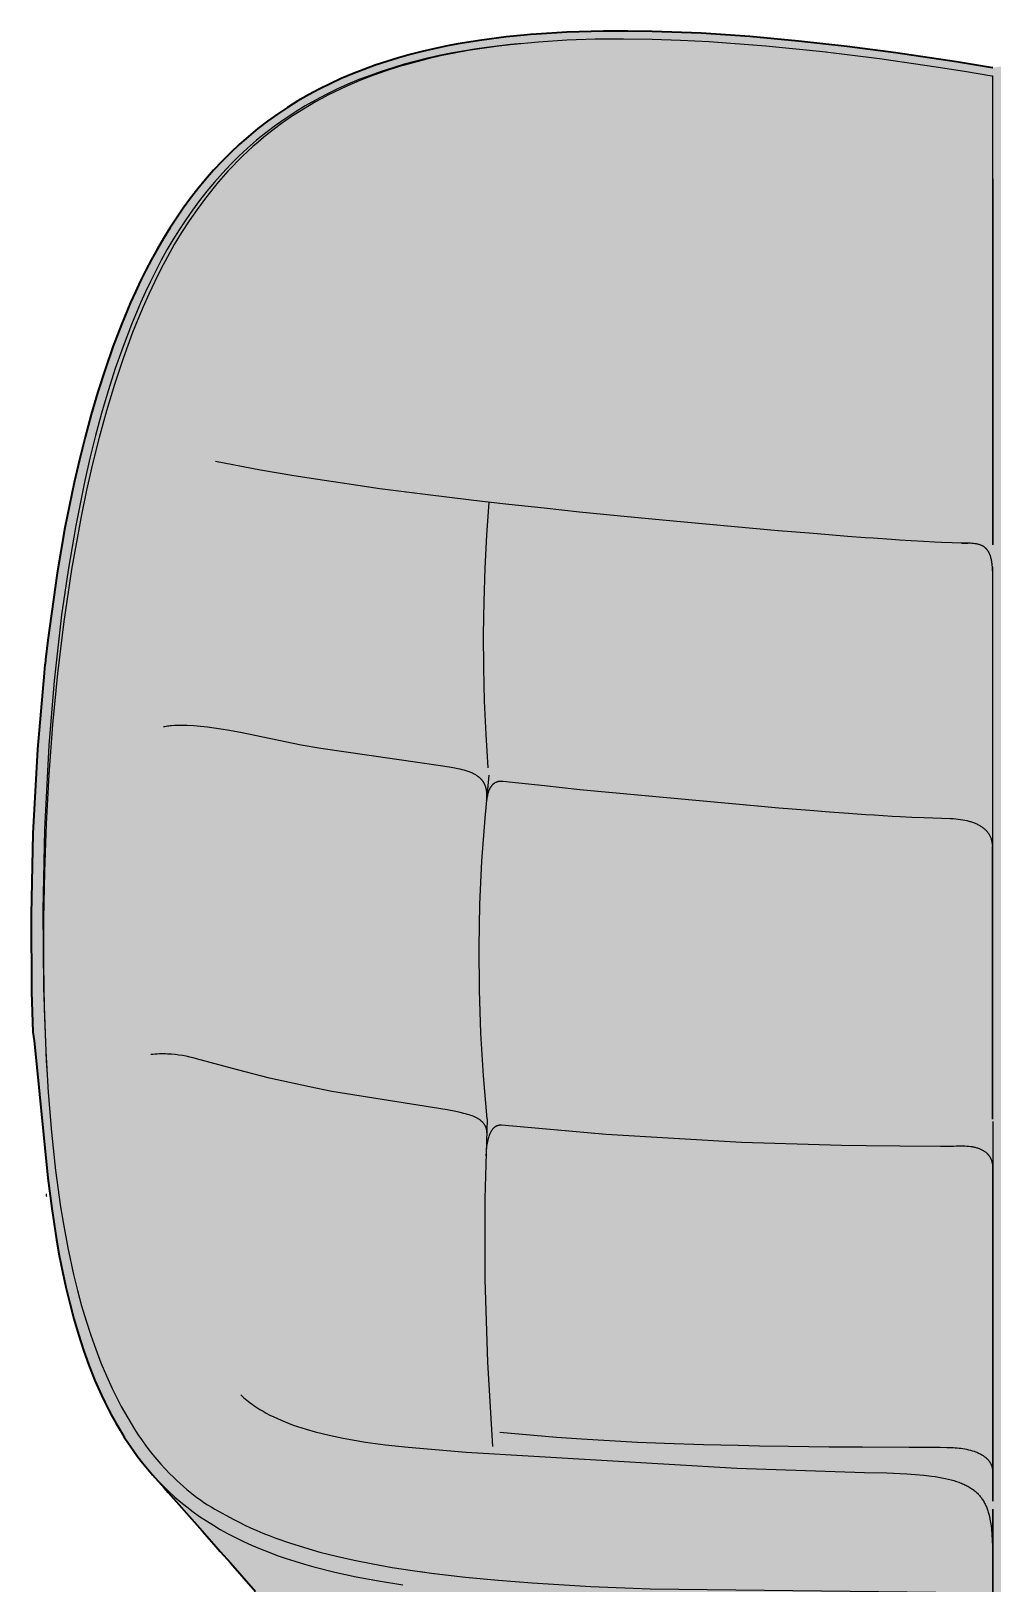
# Model space of a CAD drawing. Header units: millimetres. Extents: x -30 to 1965, y -1345 to 1063.
# Drawn here: x -28 to 407, y 357 to 1059 of the extents above; entities that cross this region are included whole.
import ezdxf

# ---------------------------------------------------------------- set-up
doc = ezdxf.new("R2010")
doc.units = ezdxf.units.MM
doc.layers.add('Blocks', color=7, linetype='Continuous')
doc.layers.add('Blocks$Fill', color=7, linetype='Continuous', true_color=0xffffff)
doc.layers.add('Blocks$Inner', color=7, linetype='Continuous', lineweight=25, true_color=0x007f00)
doc.layers.add('Blocks$Outline', color=7, linetype='Continuous', lineweight=35, true_color=0xff3f3f)

# ---------------------------------------------------------------- blocks, each defined once
blk = doc.blocks.new('Uchiwa Quilted Lounge Chair Front')
at = {"layer": 'Blocks$Fill'}
blk.add_hatch(color=256, dxfattribs=at).paths.add_polyline_path([(159.6, 1.14), (160.38, 0.87), (160.76, 0.75), (161.19, 0.62), (161.91, 0.43), (162.63, 0.26), (163.36, 0.12), (164.09, 0), (164.65, -0.07), (165.21, -0.13), (165.78, -0.18), (166.34, -0.21), (166.72, -0.22), (167.1, -0.22), (167.6, -0.22), (168.1, -0.2), (168.6, -0.17), (169.1, -0.13), (169.6, -0.07), (170.1, 0), (170.59, 0.08), (171.08, 0.18), (171.43, 0.26), (171.78, 0.34), (172.12, 0.43), (172.46, 0.53), (172.8, 0.64), (173.14, 0.75), (173.48, 0.87), (173.81, 1), (174.14, 1.13), (174.48, 1.28), (174.8, 1.43), (175.13, 1.59), (175.45, 1.75), (175.77, 1.93), (176.08, 2.11), (176.39, 2.29), (176.67, 2.47), (176.94, 2.65), (177.21, 2.84), (177.48, 3.03), (177.76, 3.25), (178.04, 3.47), (178.31, 3.7), (178.58, 3.93), (178.85, 4.17), (179.1, 4.42), (179.36, 4.67), (179.6, 4.93), (179.84, 5.2), (180.08, 5.47), (180.31, 5.75), (180.53, 6.03), (180.74, 6.31), (180.95, 6.6), (181.15, 6.9), (181.34, 7.19), (181.55, 7.52), (181.74, 7.86), (181.93, 8.19), (182.1, 8.54), (182.27, 8.89), (182.43, 9.24), (182.58, 9.6), (182.72, 9.96), (182.86, 10.32), (182.98, 10.69), (183.1, 11.06), (183.2, 11.44), (183.29, 11.81), (183.38, 12.19), (183.46, 12.57), (183.52, 12.95), (211.16, 184.49), (602.88, 184.49), (630.59, 12.57), (630.66, 12.19), (630.75, 11.81), (630.84, 11.44), (630.95, 11.06), (631.06, 10.69), (631.19, 10.32), (631.32, 9.96), (631.46, 9.6), (631.61, 9.24), (631.77, 8.89), (631.94, 8.54), (632.12, 8.19), (632.3, 7.86), (632.5, 7.52), (632.7, 7.19), (632.89, 6.9), (633.09, 6.6), (633.3, 6.31), (633.51, 6.03), (633.74, 5.75), (633.96, 5.47), (634.2, 5.2), (634.44, 4.93), (634.69, 4.67), (634.94, 4.42), (635.2, 4.17), (635.46, 3.93), (635.73, 3.7), (636, 3.47), (636.28, 3.25), (636.56, 3.03), (636.83, 2.84), (637.1, 2.65), (637.37, 2.47), (637.65, 2.29), (637.96, 2.11), (638.27, 1.93), (638.59, 1.75), (638.91, 1.59), (639.24, 1.43), (639.57, 1.28), (639.9, 1.13), (640.23, 1), (640.57, 0.87), (640.9, 0.75), (641.24, 0.64), (641.58, 0.53), (641.92, 0.43), (642.27, 0.34), (642.61, 0.26), (642.96, 0.18), (643.45, 0.08), (643.94, 0), (644.44, -0.07), (644.94, -0.13), (645.44, -0.17), (645.94, -0.2), (646.44, -0.22), (646.94, -0.22), (647.32, -0.22), (647.7, -0.21), (648.26, -0.18), (648.83, -0.13), (649.39, -0.07), (649.95, 0), (650.69, 0.12), (651.41, 0.26), (652.14, 0.43), (652.85, 0.62), (653.28, 0.75), (653.66, 0.87), (654.05, 1), (654.44, 1.14), (655.73, 1.38), (656.25, 1.49), (656.76, 1.61), (657.27, 1.74), (657.84, 1.9), (658.41, 2.07), (658.97, 2.26), (659.53, 2.47), (660.07, 2.69), (660.6, 2.92), (661.12, 3.18), (661.63, 3.45), (661.91, 3.61), (662.19, 3.78), (662.47, 3.95), (662.75, 4.13), (663.02, 4.31), (663.28, 4.5), (663.54, 4.69), (663.8, 4.89), (664.2, 5.22), (664.58, 5.55), (664.95, 5.9), (665.31, 6.26), (665.66, 6.64), (666, 7.02), (666.32, 7.42), (666.63, 7.82), (666.86, 8.14), (667.08, 8.46), (667.29, 8.8), (667.49, 9.13), (667.69, 9.48), (667.88, 9.82), (668.05, 10.18), (668.22, 10.54), (668.38, 10.9), (668.53, 11.26), (668.67, 11.63), (668.8, 12.01), (668.92, 12.38), (669.03, 12.76), (669.13, 13.14), (669.22, 13.52), (669.29, 13.87), (669.36, 14.23), (669.41, 14.58), (669.46, 14.94), (669.5, 15.3), (669.53, 15.66), (669.55, 16.02), (669.57, 16.38), (669.57, 16.74), (669.57, 17.1), (669.56, 17.46), (669.54, 17.82), (669.51, 18.18), (669.47, 18.54), (669.42, 18.9), (669.37, 19.25), (631.63, 245.97), (636.1, 248.39), (638.58, 249.83), (641.73, 251.78), (645.48, 254.25), (649.08, 256.81), (650.83, 258.12), (652.54, 259.45), (654.21, 260.8), (655.85, 262.17), (657.45, 263.56), (660.54, 266.38), (662.02, 267.82), (673.4, 279.28), (697.81, 305.58), (787.25, 406.43), (791.81, 411.86), (793.98, 414.67), (796.07, 417.54), (798.09, 420.48), (800.05, 423.47), (801.93, 426.51), (803.74, 429.6), (805.49, 432.75), (807.17, 435.94), (808.79, 439.17), (810.35, 442.44), (811.85, 445.75), (813.28, 449.1), (815.99, 455.9), (818.47, 462.81), (820.75, 469.81), (822.83, 476.89), (824.72, 484.02), (826.45, 491.18), (828, 498.35), (829.41, 505.52), (830.68, 512.66), (832.85, 526.77), (834.6, 540.53), (840.84, 602.63), (841.45, 606.57), (841.99, 624.75), (842.22, 659.7), (841.38, 696.34), (839.32, 734.47), (836.32, 768.86), (835.5, 776.34), (830.39, 814.17), (826.88, 834.57), (822.69, 855.07), (820.32, 865.35), (817.75, 875.61), (814.98, 885.87), (811.97, 896.1), (808.7, 906.3), (805.16, 916.44), (801.32, 926.51), (797.15, 936.48), (794.93, 941.42), (792.61, 946.33), (790.19, 951.19), (787.67, 956.01), (785.04, 960.78), (782.3, 965.5), (779.44, 970.14), (776.46, 974.72), (773.36, 979.23), (770.13, 983.65), (766.76, 987.98), (763.27, 992.21), (759.65, 996.34), (755.9, 1000.35), (752.01, 1004.25), (748, 1008.01), (743.86, 1011.65), (739.6, 1015.14), (735.22, 1018.5), (730.74, 1021.7), (726.15, 1024.76), (721.46, 1027.67), (716.68, 1030.42), (711.81, 1033.02), (706.86, 1035.47), (701.85, 1037.78), (696.77, 1039.94), (691.63, 1041.95), (686.44, 1043.83), (681.21, 1045.57), (675.93, 1047.18), (670.61, 1048.67), (665.27, 1050.03), (659.89, 1051.28), (654.48, 1052.41), (649.06, 1053.44), (638.17, 1055.2), (627.24, 1056.61), (616.26, 1057.69), (613.51, 1057.91), (599.74, 1058.75), (583.18, 1059.24), (572.14, 1059.28), (561.09, 1059.12), (538.99, 1058.27), (516.91, 1056.78), (494.86, 1054.77), (472.85, 1052.3), (428.92, 1046.21), (407.14, 1042.71), (407.02, 1042.72), (406.91, 1042.71), (341.19, 1052.3), (319.18, 1054.77), (297.13, 1056.78), (275.05, 1058.27), (252.96, 1059.12), (241.9, 1059.28), (230.86, 1059.24), (214.3, 1058.75), (200.53, 1057.91), (195.03, 1057.45), (186.8, 1056.61), (175.87, 1055.2), (164.98, 1053.44), (159.56, 1052.41), (154.15, 1051.28), (148.77, 1050.03), (143.43, 1048.67), (138.11, 1047.18), (132.84, 1045.57), (127.6, 1043.83), (122.41, 1041.95), (117.27, 1039.94), (112.19, 1037.78), (107.18, 1035.47), (102.23, 1033.02), (97.37, 1030.42), (92.59, 1027.67), (87.9, 1024.76), (83.3, 1021.7), (78.82, 1018.5), (74.44, 1015.14), (70.18, 1011.65), (66.04, 1008.01), (62.03, 1004.25), (58.15, 1000.35), (54.39, 996.34), (50.77, 992.21), (47.28, 987.98), (43.92, 983.65), (40.69, 979.23), (37.58, 974.72), (34.6, 970.14), (31.74, 965.5), (29, 960.78), (26.37, 956.01), (23.85, 951.19), (21.43, 946.33), (19.12, 941.42), (16.89, 936.48), (12.72, 926.51), (8.88, 916.44), (5.34, 906.3), (2.07, 896.1), (-0.93, 885.87), (-3.71, 875.61), (-6.28, 865.35), (-8.65, 855.07), (-12.84, 834.57), (-16.34, 814.17), (-20.56, 783.86), (-22.28, 768.86), (-25.28, 734.47), (-27.34, 696.34), (-28.17, 659.7), (-27.95, 624.75), (-27.41, 606.57), (-26.8, 602.63), (-26.24, 598.34), (-18.81, 526.77), (-16.64, 512.66), (-15.37, 505.52), (-13.96, 498.35), (-12.4, 491.18), (-10.68, 484.02), (-8.79, 476.89), (-6.71, 469.81), (-4.43, 462.81), (-1.95, 455.9), (0.76, 449.1), (2.2, 445.75), (3.69, 442.44), (5.25, 439.17), (6.87, 435.94), (8.55, 432.75), (10.3, 429.6), (12.11, 426.51), (14, 423.47), (15.95, 420.48), (17.97, 417.54), (20.06, 414.67), (22.23, 411.86), (24.47, 409.11), (26.79, 406.43), (133.24, 287.08), (144.52, 275.29), (153.51, 266.38), (156.59, 263.56), (158.19, 262.17), (159.83, 260.8), (161.5, 259.45), (163.21, 258.12), (164.96, 256.81), (168.56, 254.25), (172.31, 251.78), (175.47, 249.83), (177.94, 248.39), (180.48, 246.99), (182.42, 245.97), (144.62, 18.9), (144.57, 18.54), (144.53, 18.18), (144.5, 17.82), (144.48, 17.46), (144.47, 17.1), (144.47, 16.74), (144.47, 16.38), (144.49, 16.02), (144.51, 15.66), (144.54, 15.3), (144.58, 14.94), (144.63, 14.58), (144.69, 14.23), (144.75, 13.87), (144.82, 13.52), (144.91, 13.14), (145.01, 12.76), (145.12, 12.38), (145.24, 12.01), (145.37, 11.63), (145.51, 11.26), (145.66, 10.9), (145.82, 10.54), (145.99, 10.18), (146.17, 9.82), (146.35, 9.48), (146.55, 9.13), (146.75, 8.8), (146.96, 8.46), (147.18, 8.14), (147.41, 7.82), (147.72, 7.42), (148.04, 7.02), (148.38, 6.64), (148.73, 6.26), (149.09, 5.9), (149.46, 5.55), (149.85, 5.22), (150.24, 4.89), (150.5, 4.69), (150.76, 4.5), (151.03, 4.31), (151.3, 4.13), (151.57, 3.95), (151.85, 3.78), (152.13, 3.61), (152.41, 3.45), (152.93, 3.18), (153.45, 2.92), (153.98, 2.69), (154.51, 2.47), (155.07, 2.26), (155.63, 2.07), (156.2, 1.9), (156.77, 1.74), (157.28, 1.61), (157.79, 1.49), (158.31, 1.38), (158.83, 1.27)], flags=0)
at = {"layer": 'Blocks$Inner'}
for points in [[(407.14, 1042.71), (407.08, 1042.71), (407.02, 1042.72), (406.96, 1042.71), (406.91, 1042.71), (396.08, 1044.48), (390.6, 1045.35), (363.18, 1049.43), (341.19, 1052.3), (319.18, 1054.77), (297.13, 1056.78), (275.05, 1058.27), (252.96, 1059.12), (241.9, 1059.28), (230.86, 1059.24), (214.3, 1058.75), (200.53, 1057.91), (197.78, 1057.69), (195.03, 1057.45), (186.8, 1056.61), (175.87, 1055.2), (164.98, 1053.44), (159.56, 1052.41), (154.15, 1051.28), (148.77, 1050.03), (143.43, 1048.67), (138.11, 1047.18), (132.84, 1045.57), (127.6, 1043.83), (122.41, 1041.95), (117.27, 1039.94), (112.19, 1037.78), (107.18, 1035.47), (102.23, 1033.02), (97.37, 1030.42), (92.59, 1027.67), (87.9, 1024.76), (83.3, 1021.7), (78.82, 1018.5), (74.44, 1015.14), (70.18, 1011.65), (66.04, 1008.01), (62.03, 1004.25), (58.15, 1000.35), (54.39, 996.34), (50.77, 992.21), (47.28, 987.98), (43.92, 983.65), (40.69, 979.23), (37.58, 974.72), (34.6, 970.14), (31.74, 965.5), (29, 960.78), (26.37, 956.01), (23.85, 951.19), (21.43, 946.33), (19.12, 941.42), (16.89, 936.48), (12.72, 926.51), (8.88, 916.44), (5.34, 906.3), (2.07, 896.1), (-0.93, 885.87), (-3.71, 875.61), (-6.28, 865.35), (-8.65, 855.07), (-12.84, 834.57), (-16.34, 814.17), (-20.56, 783.86), (-21.6, 775.09), (-21.68, 774.46), (-21.81, 773.21), (-21.88, 772.59), (-22.02, 771.34), (-22.28, 768.86), (-25.28, 734.47), (-27.34, 696.34), (-28.17, 659.7), (-27.95, 624.75), (-27.41, 606.57), (-26.8, 602.63), (-26.24, 598.34), (-20.56, 540.53), (-18.81, 526.77), (-16.64, 512.66), (-15.37, 505.52), (-13.96, 498.35), (-12.4, 491.18), (-10.68, 484.02), (-8.79, 476.89), (-6.71, 469.81), (-4.43, 462.81), (-1.95, 455.9), (0.76, 449.1), (2.2, 445.75), (3.69, 442.44), (5.25, 439.17), (6.87, 435.94), (8.55, 432.75), (10.3, 429.6), (12.11, 426.51), (14, 423.47), (15.95, 420.48), (17.97, 417.54), (20.06, 414.67), (22.23, 411.86), (24.47, 409.11), (26.79, 406.43), (29.21, 403.79), (31.7, 401.23), (34.29, 398.73), (36.95, 396.31), (39.6, 394.04), (42.32, 391.85), (45.19, 389.68), (48.11, 387.6), (51.2, 385.54), (54.35, 383.56), (57.48, 381.7), (60.73, 379.9), (64.29, 378.06), (67.99, 376.26), (71.64, 374.59), (75.24, 373.06), (79.18, 371.49), (83.28, 369.96), (87.32, 368.56), (91.27, 367.28), (95.55, 365.98), (99.85, 364.77), (109.33, 362.37), (118.91, 360.29), (129.07, 358.38), (140.11, 356.61)], [(194.16, 1053.67), (188.73, 1053.15), (177.91, 1051.86), (172.53, 1051.09), (167.16, 1050.22), (161.81, 1049.25), (156.48, 1048.17), (151.18, 1046.99), (145.91, 1045.69), (140.68, 1044.27), (135.48, 1042.72), (130.33, 1041.05), (125.23, 1039.24), (120.17, 1037.3), (115.18, 1035.21), (110.26, 1032.99), (105.4, 1030.61), (100.62, 1028.1), (95.93, 1025.43), (91.32, 1022.62), (86.81, 1019.66), (82.41, 1016.55), (78.11, 1013.3), (73.93, 1009.9), (69.86, 1006.37), (65.91, 1002.72), (62.09, 998.93), (58.4, 995.03), (54.83, 991.01), (51.39, 986.88), (48.07, 982.66), (44.88, 978.34), (41.82, 973.94), (38.88, 969.46), (36.05, 964.9), (33.34, 960.29), (30.74, 955.61), (28.25, 950.88), (25.86, 946.1), (23.57, 941.28), (21.37, 936.42), (17.24, 926.6), (13.45, 916.68), (9.95, 906.67), (6.73, 896.6), (3.75, 886.49), (1.01, 876.34), (-1.52, 866.18), (-3.85, 856.01), (-7.97, 835.7), (-11.43, 815.45), (-14.32, 795.33), (-17.72, 765.49), (-20.14, 736.19), (-22.11, 698.17), (-22.86, 661.58), (-22.56, 626.67), (-21.28, 593.61), (-20.91, 587.27)], [(407.02, 992.38), (407.02, 992.38), (407.03, 992.38), (407.02, 826.93), (407.02, 992.38), (407.02, 992.38), (407.02, 1038.77), (407.02, 1038.8), (406.92, 1038.82), (406.82, 1038.83), (406.62, 1038.87), (394.23, 1040.92), (381.44, 1042.95), (355.8, 1046.66), (330.13, 1049.88), (304.41, 1052.51), (278.65, 1054.43), (265.77, 1055.08), (252.89, 1055.5), (240.01, 1055.67), (227.14, 1055.54), (214.3, 1055.1), (201.48, 1054.3), (188.71, 1053.1), (182.35, 1052.33), (176.01, 1051.45), (169.7, 1050.44), (163.41, 1049.29), (157.15, 1048.01), (150.93, 1046.57), (144.75, 1044.98), (138.62, 1043.22), (132.55, 1041.29), (126.55, 1039.18), (120.62, 1036.88), (114.77, 1034.38), (111.88, 1033.05), (109.01, 1031.68), (106.17, 1030.25), (103.36, 1028.78), (100.57, 1027.25), (97.82, 1025.66), (95.1, 1024.03), (92.4, 1022.34), (89.75, 1020.6), (87.13, 1018.81), (84.54, 1016.96), (82, 1015.07), (79.49, 1013.13), (77.02, 1011.13), (74.59, 1009.09), (72.2, 1007), (69.86, 1004.86), (67.55, 1002.68), (65.29, 1000.45), (63.08, 998.18), (60.91, 995.87), (58.78, 993.52), (56.7, 991.13), (54.66, 988.7), (50.72, 983.74), (46.95, 978.65), (43.36, 973.44), (39.93, 968.12), (36.67, 962.71), (33.56, 957.21), (30.6, 951.64), (27.78, 946.01), (25.1, 940.31), (22.54, 934.57), (20.11, 928.78), (17.79, 922.95), (13.47, 911.21), (9.54, 899.38), (5.96, 887.48), (2.69, 875.55), (-0.29, 863.59), (-3.01, 851.63), (-5.49, 839.68), (-9.79, 815.86), (-13.32, 792.22), (-16.15, 768.83), (-18.39, 745.76), (-20.09, 723.08), (-21.31, 700.83), (-22.11, 679.08), (-22.5, 657.88), (-22.51, 637.26), (-22.17, 617.26), (-21.47, 597.92), (-20.4, 579.26), (-18.96, 561.3), (-17.11, 544.07), (-14.84, 527.59), (-13.55, 519.73), (-11.57, 509.03), (-8.94, 496.95), (-7.17, 489.78), (-5.28, 482.81), (-3.27, 476.05), (-1.14, 469.49), (1.11, 463.15), (3.47, 457.02), (5.95, 451.11), (8.54, 445.41), (11.26, 439.92), (12.66, 437.25), (14.1, 434.64), (15.57, 432.08), (17.07, 429.56), (18.61, 427.1), (20.19, 424.68), (21.81, 422.31), (23.47, 419.99), (25.18, 417.72), (26.93, 415.49), (28.74, 413.31), (30.59, 411.17), (32.5, 409.07), (34.46, 407.02), (36.38, 405.11), (37.82, 403.74), (39.29, 402.4), (40.77, 401.08), (42.28, 399.8), (43.8, 398.55), (45.35, 397.34), (46.9, 396.17), (48.48, 395.03), (50.07, 393.93), (51.68, 392.87), (53.31, 391.84), (54.95, 390.86), (56.61, 389.92), (58.29, 389.02), (59.99, 388.16), (63.54, 386.21), (66.01, 384.94), (68.6, 383.67), (71.21, 382.45), (73.96, 381.23), (76.74, 380.06), (79.66, 378.89), (82.61, 377.76), (88.86, 375.56), (95.51, 373.46), (102.59, 371.45), (110.1, 369.55), (118.06, 367.75), (126.46, 366.08), (135.28, 364.52), (144.51, 363.09), (154.07, 361.78)], [(407.03, 992.38), (407.02, 992.38), (407.02, 1038.77), (407.02, 1038.8), (407.12, 1038.82), (407.23, 1038.83)], [(407.14, 1042.71), (407.08, 1042.71), (407.02, 1042.72), (406.96, 1042.71), (406.91, 1042.71)], [(407.02, 690.87), (407.02, 723.2), (407.02, 813.04), (407.01, 814.37), (406.96, 815.61), (406.89, 816.77), (406.79, 817.85), (406.73, 818.36), (406.66, 818.86), (406.58, 819.34), (406.5, 819.8), (406.41, 820.24), (406.32, 820.66), (406.21, 821.07), (406.1, 821.47), (405.98, 821.84), (405.86, 822.2), (405.73, 822.55), (405.59, 822.88), (405.52, 823.04), (405.45, 823.2), (405.37, 823.35), (405.29, 823.5), (405.22, 823.64), (405.13, 823.79), (405.05, 823.92), (404.97, 824.06), (404.88, 824.19), (404.8, 824.32), (404.71, 824.45), (404.62, 824.57), (404.53, 824.69), (404.43, 824.8), (404.34, 824.92), (404.24, 825.03), (404.14, 825.13), (404.04, 825.24), (403.94, 825.34), (403.83, 825.44), (403.73, 825.53), (403.62, 825.63), (403.51, 825.72), (403.4, 825.8), (403.29, 825.89), (403.17, 825.97), (403.06, 826.05), (402.94, 826.13), (402.82, 826.2), (402.7, 826.27), (402.58, 826.34), (402.45, 826.41), (402.33, 826.48), (402.2, 826.54), (402.07, 826.6), (401.94, 826.66), (401.81, 826.71), (401.68, 826.77), (401.4, 826.87), (401.12, 826.97), (400.84, 827.05), (400.55, 827.13), (400.25, 827.2), (399.94, 827.27), (399.63, 827.33), (399.32, 827.38), (398.99, 827.43), (398.32, 827.51), (397.63, 827.58), (396.91, 827.63), (396.17, 827.66), (392.96, 827.73), (388.6, 827.85), (383.83, 828.02), (380.65, 828.16), (375.63, 828.41), (370.06, 828.73), (364.79, 829.06), (361.15, 829.3), (352.93, 829.88), (349.29, 830.15), (341.35, 830.75), (332.79, 831.43), (323.94, 832.15), (309.96, 833.33), (257.61, 838.06), (237.05, 840.05), (219.96, 841.77), (204.01, 843.45), (188.09, 845.18), (175.91, 846.56), (162.41, 848.15), (148.92, 849.82), (129.71, 852.34), (114.68, 854.47), (101.68, 856.43), (90.7, 858.2), (75.74, 860.78), (55.34, 864.68)], [(407.02, 723.2), (407.02, 813.04), (407.04, 814.37), (407.08, 815.61), (407.15, 816.77)], [(178.74, 726.03), (177.78, 741.17), (177.11, 756.27), (176.74, 771.34), (176.65, 786.38), (176.85, 801.38), (177.34, 816.35), (178.13, 831.28), (179.2, 846.18)], [(392.96, 827.73), (395.79, 827.68)], [(407.11, 567.17), (407.07, 689.64), (407.07, 690.03), (407.05, 690.41), (407.03, 690.79), (407, 691.16), (406.95, 691.52), (406.9, 691.88), (406.84, 692.23), (406.77, 692.58), (406.69, 692.92), (406.6, 693.26), (406.5, 693.59), (406.4, 693.92), (406.28, 694.24), (406.15, 694.55), (406.02, 694.86), (405.87, 695.16), (405.72, 695.46), (405.56, 695.75), (405.38, 696.03), (405.2, 696.31), (405.01, 696.59), (404.81, 696.86), (404.6, 697.12), (404.38, 697.38), (404.15, 697.63), (403.91, 697.87), (403.67, 698.11), (403.41, 698.35), (403.14, 698.58), (402.87, 698.8), (402.58, 699.02), (402.29, 699.23), (401.99, 699.44), (401.67, 699.64), (401.35, 699.84), (401.02, 700.03), (400.68, 700.21), (400.33, 700.39), (399.97, 700.56), (399.6, 700.73), (399.22, 700.89), (398.84, 701.05), (398.44, 701.2), (398.03, 701.34), (397.62, 701.48), (397.19, 701.61), (396.76, 701.74), (396.32, 701.86), (395.4, 702.09), (394.45, 702.3), (393.46, 702.48), (392.43, 702.64), (391.37, 702.78), (390.27, 702.89), (389.13, 702.98), (387.96, 703.05), (375.99, 703.43), (370.44, 703.67), (365.18, 703.94), (361.54, 704.14), (353.3, 704.65), (349.65, 704.89), (341.69, 705.45), (333.11, 706.08), (324.24, 706.77), (310.23, 707.9), (302.25, 708.57), (220.14, 716.22), (204.18, 717.89), (188.27, 719.62), (185.5, 719.93), (185.3, 719.95), (185.1, 719.96), (184.9, 719.97), (184.71, 719.98), (184.51, 719.98), (184.33, 719.97), (184.14, 719.97), (183.95, 719.95), (183.77, 719.93), (183.59, 719.91), (183.42, 719.88), (183.25, 719.85), (183.08, 719.81), (182.91, 719.76), (182.74, 719.72), (182.58, 719.66), (182.42, 719.6), (182.26, 719.54), (182.11, 719.47), (181.96, 719.4), (181.81, 719.32), (181.66, 719.24), (181.52, 719.15), (181.38, 719.06), (181.24, 718.96), (181.11, 718.86), (180.98, 718.75), (180.85, 718.64), (180.72, 718.52), (180.6, 718.4), (180.47, 718.27), (180.36, 718.14), (180.24, 718.01), (180.13, 717.86), (180.02, 717.72), (179.91, 717.57), (179.8, 717.41), (179.7, 717.25), (179.6, 717.08), (179.5, 716.91), (179.41, 716.74), (179.32, 716.55), (179.23, 716.37), (179.15, 716.18), (179.06, 715.98), (178.98, 715.78), (178.9, 715.58), (178.83, 715.37), (178.76, 715.15), (178.69, 714.93), (178.56, 714.47), (178.44, 714), (178.33, 713.5), (178.23, 712.99), (178.14, 712.46), (178.07, 711.9), (178, 711.33), (178.05, 711.86), (178.09, 712.38), (178.11, 712.89), (178.12, 713.38), (178.12, 713.86), (178.1, 714.33), (178.07, 714.78), (178.03, 715.22), (177.97, 715.65), (177.91, 716.07), (177.87, 716.27), (177.83, 716.48), (177.78, 716.67), (177.74, 716.87), (177.68, 717.06), (177.63, 717.25), (177.57, 717.44), (177.51, 717.62), (177.45, 717.81), (177.39, 717.99), (177.32, 718.16), (177.24, 718.34), (177.17, 718.51), (177.09, 718.68), (177.01, 718.84), (176.93, 719.01), (176.84, 719.17), (176.75, 719.32), (176.66, 719.48), (176.56, 719.63), (176.46, 719.79), (176.36, 719.93), (176.26, 720.08), (176.15, 720.23), (176.04, 720.37), (175.93, 720.51), (175.81, 720.65), (175.7, 720.78), (175.58, 720.91), (175.45, 721.04), (175.33, 721.17), (175.2, 721.3), (175.06, 721.43), (174.93, 721.55), (174.79, 721.67), (174.65, 721.79), (174.36, 722.02), (174.06, 722.24), (173.75, 722.46), (173.43, 722.67), (173.1, 722.87), (172.76, 723.07), (172.41, 723.26), (172.05, 723.44), (171.68, 723.62), (171.3, 723.79), (170.91, 723.95), (170.51, 724.11), (170.1, 724.27), (169.68, 724.42), (168.81, 724.71), (167.9, 724.97), (166.96, 725.23), (165.99, 725.47), (164.97, 725.69), (162.85, 726.12), (158.22, 726.9), (102.9, 734.81), (94.08, 736.41), (66.66, 742.07), (60.72, 743.17), (54.72, 744.1), (51.65, 744.49), (48.55, 744.82), (45.46, 745.07), (42.44, 745.23), (40.96, 745.27), (39.52, 745.28), (38.11, 745.25), (36.75, 745.2), (35.43, 745.1), (34.79, 745.04), (34.17, 744.97), (33.56, 744.89), (32.96, 744.8), (32.38, 744.7), (31.82, 744.59)], [(406.93, 567.17), (406.97, 689.64), (406.98, 690.03), (406.99, 690.41), (407.01, 690.79), (407.05, 691.16), (407.09, 691.52), (407.14, 691.88)], [(178.24, 567.4), (176.56, 586.77), (175.39, 606.16), (174.74, 625.57), (174.6, 644.99), (174.98, 664.43), (175.87, 683.89), (177.28, 703.36), (179.2, 722.85)], [(178.17, 560.7), (178.16, 561.01), (178.15, 561.31), (178.14, 561.46), (178.13, 561.61), (178.12, 561.76), (178.1, 561.9), (178.08, 562.04), (178.06, 562.19), (178.03, 562.33), (178.01, 562.46), (177.98, 562.6), (177.94, 562.74), (177.91, 562.87), (177.87, 563), (177.83, 563.13), (177.79, 563.26), (177.75, 563.39), (177.7, 563.51), (177.65, 563.64), (177.6, 563.76), (177.55, 563.88), (177.49, 564), (177.43, 564.12), (177.37, 564.24), (177.31, 564.36), (177.24, 564.47), (177.17, 564.59), (177.1, 564.7), (177.03, 564.81), (176.96, 564.92), (176.88, 565.03), (176.8, 565.13), (176.72, 565.24), (176.63, 565.35), (176.55, 565.45), (176.46, 565.55), (176.37, 565.65), (176.27, 565.75), (176.18, 565.85), (176.08, 565.95), (175.88, 566.14), (175.67, 566.33), (175.45, 566.51), (175.22, 566.69), (174.98, 566.86), (174.74, 567.03), (174.48, 567.2), (174.22, 567.36), (173.95, 567.52), (173.67, 567.67), (173.38, 567.82), (173.08, 567.97), (172.78, 568.12), (172.46, 568.26), (172.14, 568.39), (171.48, 568.66), (170.78, 568.92), (170.05, 569.16), (169.29, 569.4), (168.5, 569.63), (167.68, 569.84), (165.96, 570.26), (164.12, 570.66), (160.11, 571.42), (108, 579.76), (97.79, 581.78), (79.69, 585.82), (65.22, 589.45), (46.75, 594.57), (45.2, 594.96), (43.62, 595.32), (42.03, 595.65), (40.41, 595.95), (38.75, 596.21), (37.06, 596.42), (35.33, 596.58), (34.46, 596.64), (33.57, 596.68), (32.66, 596.71), (31.75, 596.72), (30.82, 596.72), (29.89, 596.69), (28.93, 596.65), (27.97, 596.59), (26.99, 596.51), (25.99, 596.42)], [(180.81, 419.25), (178.51, 457.32), (177.35, 494.66), (177.33, 531.28), (178.46, 567.17)], [(177.79, 550.61), (177.89, 552.43), (177.96, 553.29), (178.04, 554.12), (178.14, 554.92), (178.25, 555.68), (178.37, 556.41), (178.51, 557.1), (178.65, 557.77), (178.81, 558.4), (178.98, 559), (179.16, 559.57), (179.26, 559.84), (179.36, 560.1), (179.46, 560.36), (179.56, 560.61), (179.66, 560.85), (179.77, 561.08), (179.88, 561.31), (180, 561.52), (180.11, 561.73), (180.23, 561.94), (180.35, 562.13), (180.47, 562.32), (180.6, 562.5), (180.73, 562.67), (180.86, 562.83), (180.99, 562.99), (181.12, 563.14), (181.26, 563.28), (181.33, 563.35), (181.4, 563.42), (181.47, 563.48), (181.54, 563.54), (181.61, 563.61), (181.68, 563.66), (181.76, 563.72), (181.83, 563.78), (181.9, 563.83), (181.98, 563.88), (182.05, 563.93), (182.12, 563.98), (182.2, 564.03), (182.28, 564.07), (182.35, 564.11), (182.43, 564.15), (182.51, 564.19), (182.58, 564.23), (182.66, 564.27), (182.74, 564.3), (182.82, 564.33), (182.9, 564.36), (182.98, 564.39), (183.06, 564.42), (183.14, 564.44), (183.22, 564.46), (183.3, 564.49), (183.38, 564.51), (183.47, 564.52), (183.55, 564.54), (183.63, 564.55), (183.72, 564.57), (183.8, 564.58), (183.88, 564.59), (183.97, 564.59), (184.06, 564.6), (184.14, 564.6), (184.23, 564.6), (184.31, 564.6), (184.4, 564.6), (184.49, 564.6), (184.57, 564.6), (184.66, 564.59), (184.75, 564.58), (232.03, 560.41), (293.27, 556.83), (338.61, 555.48), (349.75, 555.3), (364.96, 555.14), (383.41, 555.04), (389.32, 555.02), (390.42, 555.09), (391.48, 555.13), (392.5, 555.15), (393.49, 555.14), (394.45, 555.11), (395.37, 555.06), (396.25, 554.97), (397.1, 554.86), (397.51, 554.8), (397.92, 554.73), (398.31, 554.66), (398.7, 554.57), (399.07, 554.49), (399.44, 554.39), (399.8, 554.29), (400.15, 554.18), (400.49, 554.07), (400.83, 553.95), (401.15, 553.82), (401.47, 553.69), (401.78, 553.55), (402.07, 553.41), (402.36, 553.26), (402.64, 553.1), (402.92, 552.94), (403.18, 552.77), (403.43, 552.59), (403.68, 552.41), (403.92, 552.22), (404.15, 552.02), (404.26, 551.92), (404.37, 551.82), (404.47, 551.72), (404.58, 551.61), (404.68, 551.51), (404.78, 551.4), (404.88, 551.29), (404.97, 551.18), (405.07, 551.07), (405.16, 550.95), (405.25, 550.84), (405.33, 550.72), (405.42, 550.6), (405.5, 550.48), (405.58, 550.36), (405.66, 550.24), (405.74, 550.11), (405.81, 549.99), (405.88, 549.86), (405.95, 549.73), (406.02, 549.6), (406.08, 549.46), (406.15, 549.33), (406.21, 549.19), (406.27, 549.06), (406.32, 548.92), (406.43, 548.64), (406.53, 548.35), (406.61, 548.05), (406.69, 547.75), (406.77, 547.44), (406.83, 547.13), (406.88, 546.81), (406.93, 546.48), (406.96, 546.15), (406.99, 545.81), (407.01, 545.46), (407.02, 545.11), (407.02, 544.75), (407.02, 411.77), (407.02, 411.77), (407.02, 411.76), (407.02, 411.76), (407.02, 411.76), (407.02, 411.76), (407.02, 403.19), (407.02, 394.53), (407.02, 403.19), (407.02, 411.76), (407.02, 411.76), (407.02, 411.76), (407.02, 411.76), (407.02, 411.77), (407.02, 411.77), (407.02, 544.75), (407.02, 545.11), (407.03, 545.46), (407.05, 545.81), (407.08, 546.15), (407.12, 546.48), (407.16, 546.81)], [(407.02, 566.19), (407.02, 544.75)], [(-21.38, 533.5), (-21.38, 533.5), (-21.26, 532.62), (-21.2, 532.19), (-21.2, 532.18), (-21.2, 532.18)], [(66.78, 442.51), (67.01, 442.27), (67.31, 441.98), (67.98, 441.36), (68.7, 440.73), (69.45, 440.11), (70.23, 439.48), (71.02, 438.88), (71.83, 438.29), (72.69, 437.69), (73.99, 436.82), (75.31, 435.99), (76.8, 435.11), (78.3, 434.27), (79.95, 433.4), (81.63, 432.58), (83.33, 431.79), (85.04, 431.04), (86.85, 430.28), (88.68, 429.57), (90.52, 428.89), (92.38, 428.24), (96.3, 426.99), (100.47, 425.8), (103.58, 425), (106.7, 424.26), (113.07, 422.93), (114.75, 422.61), (123.14, 421.21), (132.2, 419.97), (142.49, 418.82), (168.67, 416.59), (291.2, 409.44), (348.95, 407.37), (359.18, 407.21), (368.12, 406.84), (372.14, 406.57), (375.88, 406.23), (379.33, 405.82), (380.96, 405.58), (382.52, 405.33), (384.02, 405.06), (385.46, 404.77), (386.84, 404.46), (388.15, 404.13), (389.41, 403.77), (390.61, 403.4), (391.75, 403), (392.31, 402.79), (392.84, 402.58), (393.37, 402.36), (393.88, 402.14), (394.38, 401.91), (394.87, 401.67), (395.34, 401.42), (395.8, 401.18), (396.25, 400.92), (396.69, 400.66), (397.11, 400.39), (397.52, 400.11), (397.93, 399.83), (398.31, 399.55), (398.69, 399.25), (399.06, 398.95), (399.42, 398.64), (399.76, 398.33), (400.1, 398.01), (400.42, 397.68), (400.74, 397.34), (401.04, 397), (401.33, 396.65), (401.62, 396.29), (401.89, 395.93), (402.16, 395.56), (402.41, 395.18), (402.66, 394.79), (402.9, 394.4), (403.13, 394), (403.35, 393.59), (403.56, 393.17), (403.76, 392.75), (403.96, 392.31), (404.15, 391.87), (404.33, 391.43), (404.5, 390.97), (404.66, 390.51), (404.82, 390.03), (404.97, 389.55), (405.25, 388.57), (405.5, 387.55), (405.73, 386.49), (405.93, 385.4), (406.11, 384.28), (406.27, 383.12), (406.41, 381.93), (406.64, 379.43), (406.8, 376.78), (406.91, 373.97), (407.02, 361.12), (407.13, 373.97), (407.24, 376.78)], [(184.01, 425.62), (209.62, 423.37), (220.94, 422.59), (246.21, 421.22), (258.49, 420.72), (276.19, 420.14), (291.86, 419.75), (301.55, 419.55), (314.67, 419.34), (333.03, 419.11), (348.12, 418.98), (369.14, 418.86), (383.21, 418.82), (386.29, 418.81), (386.48, 418.81)], [(386.29, 418.81), (387.73, 418.79), (389.28, 418.72), (390.1, 418.66), (390.93, 418.59), (391.77, 418.5), (392.62, 418.39), (393.48, 418.26), (394.35, 418.11), (395.21, 417.94), (396.07, 417.75), (396.93, 417.53), (397.77, 417.29), (398.6, 417.03), (399, 416.88), (399.41, 416.73), (399.8, 416.58), (400.19, 416.41), (400.58, 416.24), (400.96, 416.06), (401.33, 415.87), (401.69, 415.68), (402.05, 415.48), (402.4, 415.27), (402.73, 415.05), (403.06, 414.82), (403.38, 414.59), (403.69, 414.34), (403.84, 414.22), (403.99, 414.09), (404.13, 413.96), (404.28, 413.83), (404.41, 413.7), (404.55, 413.56), (404.68, 413.42), (404.81, 413.28), (404.94, 413.14), (405.06, 413), (405.18, 412.85), (405.3, 412.7), (405.42, 412.55), (405.53, 412.39), (405.63, 412.23), (405.74, 412.07), (405.84, 411.91), (405.93, 411.75), (406.03, 411.58), (406.11, 411.41), (406.2, 411.24), (406.28, 411.07), (406.36, 410.89), (406.43, 410.71), (406.5, 410.53), (406.57, 410.34), (406.63, 410.16), (406.68, 409.97), (406.74, 409.77), (406.79, 409.58), (406.83, 409.38), (406.87, 409.18), (406.9, 408.98), (406.93, 408.77), (406.96, 408.56), (406.98, 408.35), (407, 408.13), (407.01, 407.92), (407.02, 407.7), (407.02, 407.47), (407.02, 407.7), (407.03, 407.92), (407.04, 408.13), (407.06, 408.35), (407.08, 408.56), (407.11, 408.77), (407.14, 408.98)], [(26.79, 406.43), (32.02, 400.52), (33.86, 398.45), (47.02, 383.55), (49.25, 381.03), (54.52, 375.06), (57.43, 371.77), (62.02, 366.58), (73.48, 353.63)], [(154.09, 361.78), (154.2, 361.76), (154.31, 361.75), (168.37, 360.12), (183.18, 358.71), (198.59, 357.51), (225.09, 355.95), (252.07, 354.88), (407.02, 352.94), (407.02, 390.81), (407.02, 352.94), (561.97, 354.88), (588.95, 355.95), (623.31, 358.09), (645.67, 360.12), (652.88, 360.92), (659.84, 361.76), (659.95, 361.78)], [(147.9, 362.6), (154.04, 361.78)]]:
    blk.add_lwpolyline(points, dxfattribs=at)
at = {"layer": 'Blocks$Outline'}
for points in [[(406.91, 1042.71), (396.08, 1044.48), (390.6, 1045.35), (363.18, 1049.43), (341.19, 1052.3), (319.18, 1054.77), (297.13, 1056.78), (275.05, 1058.27), (252.96, 1059.12), (241.9, 1059.28), (230.86, 1059.24), (214.3, 1058.75), (200.53, 1057.91), (197.78, 1057.69), (195.03, 1057.45), (186.8, 1056.61), (175.87, 1055.2), (164.98, 1053.44), (159.56, 1052.41), (154.15, 1051.28), (148.77, 1050.03), (143.43, 1048.67), (138.11, 1047.18), (132.84, 1045.57), (127.6, 1043.83), (122.41, 1041.95), (117.27, 1039.94), (112.19, 1037.78), (107.18, 1035.47), (102.23, 1033.02), (97.37, 1030.42), (92.59, 1027.67), (87.9, 1024.76), (83.3, 1021.7), (78.82, 1018.5), (74.44, 1015.14), (70.18, 1011.65), (66.04, 1008.01), (62.03, 1004.25), (58.15, 1000.35), (54.39, 996.34), (50.77, 992.21), (47.28, 987.98), (43.92, 983.65), (40.69, 979.23), (37.58, 974.72), (34.6, 970.14), (31.74, 965.5), (29, 960.78), (26.37, 956.01), (23.85, 951.19), (21.43, 946.33), (19.12, 941.42), (16.89, 936.48), (12.72, 926.51), (8.88, 916.44), (5.34, 906.3), (2.07, 896.1), (-0.93, 885.87), (-3.71, 875.61), (-6.28, 865.35), (-8.65, 855.07), (-12.84, 834.57), (-16.34, 814.17), (-20.56, 783.86), (-21.6, 775.09), (-21.68, 774.46), (-21.81, 773.21), (-21.88, 772.59), (-22.02, 771.34), (-22.28, 768.86), (-25.28, 734.47), (-27.34, 696.34), (-28.17, 659.7), (-27.95, 624.75), (-27.41, 606.57), (-26.8, 602.63), (-26.24, 598.34), (-20.56, 540.53), (-18.81, 526.77), (-16.64, 512.66), (-15.37, 505.52), (-13.96, 498.35), (-12.4, 491.18), (-10.68, 484.02), (-8.79, 476.89), (-6.71, 469.81), (-4.43, 462.81), (-1.95, 455.9), (0.76, 449.1), (2.2, 445.75), (3.69, 442.44), (5.25, 439.17), (6.87, 435.94), (8.55, 432.75), (10.3, 429.6), (12.11, 426.51), (14, 423.47), (15.95, 420.48), (17.97, 417.54), (20.06, 414.67), (22.23, 411.86), (24.47, 409.11), (26.79, 406.43)], [(407.14, 1042.71), (407.08, 1042.71), (407.02, 1042.72), (406.96, 1042.71), (406.91, 1042.71)], [(26.79, 406.43), (32.02, 400.52), (33.86, 398.45), (47.02, 383.55), (49.25, 381.03), (54.52, 375.06), (57.43, 371.77), (62.02, 366.58), (73.48, 353.63)]]:
    blk.add_lwpolyline(points, dxfattribs=at)

msp = doc.modelspace()

# ---------------------------------------------------------------- block references
at = {"layer": 'Blocks'}
msp.add_blockref('Uchiwa Quilted Lounge Chair Front', (0, 0), dxfattribs=at)

doc.saveas('drawing.dxf')
